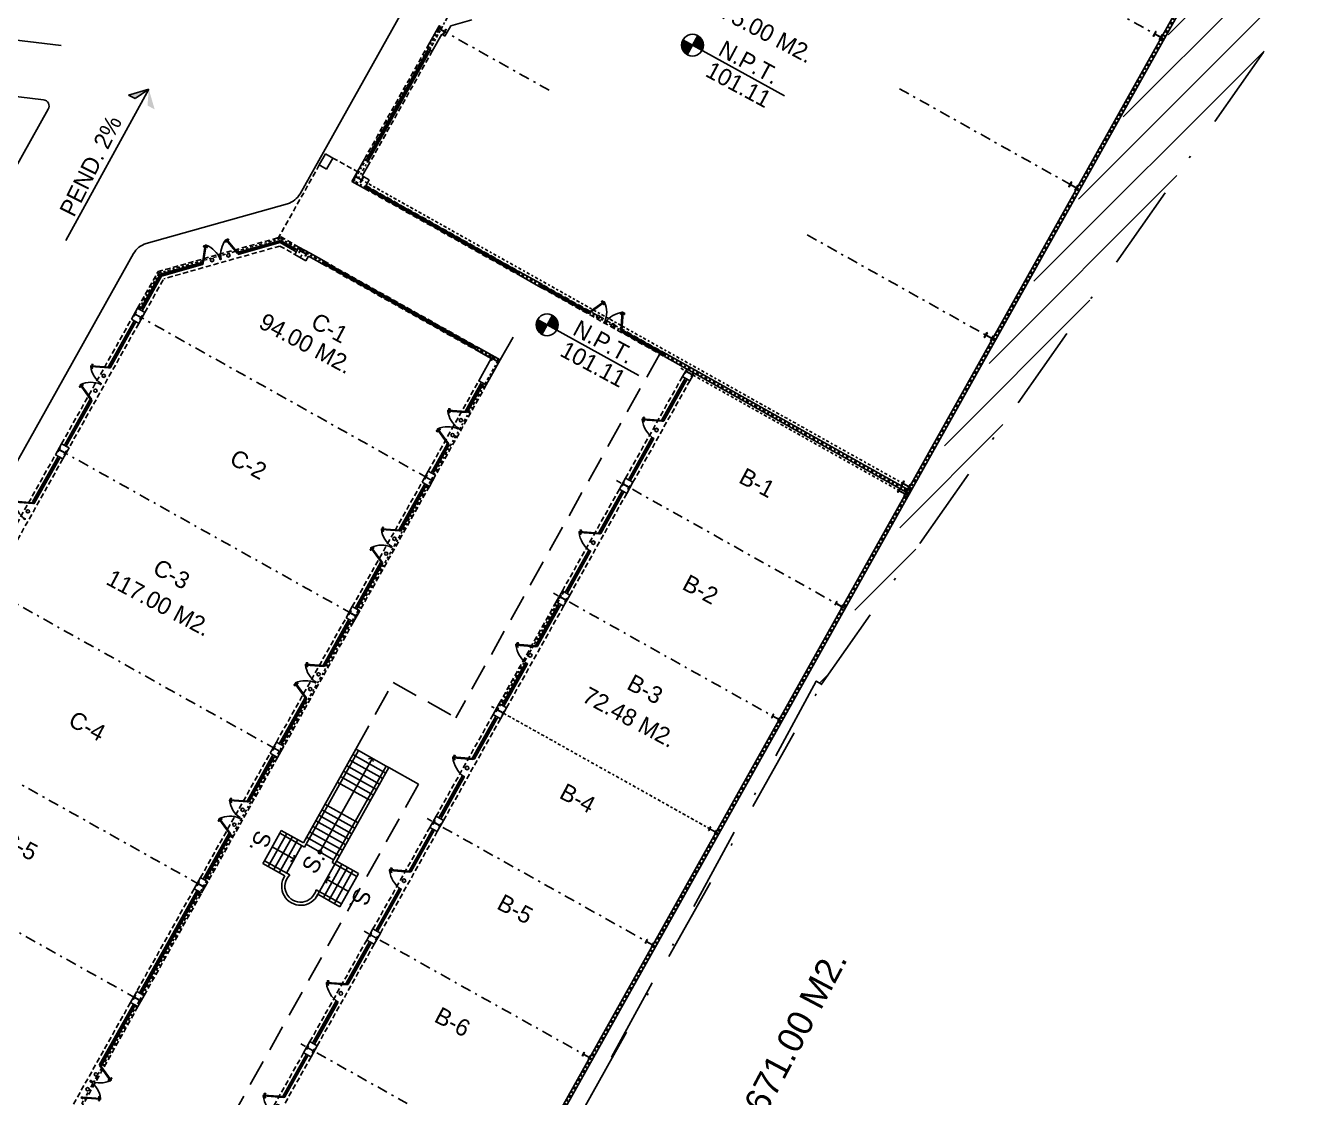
# Model space of a CAD drawing. Header units: millimetres. Extents: x 99 to 472, y 49 to 338.
# Drawn here: x 337.5 to 398.2, y 150.2 to 200.8 of the extents above; entities that cross this region are included whole.
import ezdxf
from ezdxf.enums import TextEntityAlignment as Align

# ---------------------------------------------------------------- set-up
doc = ezdxf.new("R2010")
doc.units = ezdxf.units.MM
doc.linetypes.add('DASHDOT', pattern=[1, 0.5, -0.25, 0, -0.25])
doc.linetypes.add('HIDDEN', pattern=[0.375, 0.25, -0.125])
for name, color, linetype in [('AUX2', 6, 'Continuous'), ('BANQUETA', 4, 'Continuous'), ('BANQUETA.', 2, 'Continuous'), ('BANQUETAS', 8, 'Continuous'), ('CALLES', 4, 'Continuous'), ('COLS', 1, 'Continuous'), ('CVL_PUNTO', 7, 'Continuous'), ('EJE', 8, 'DASHDOT'), ('EJES', 1, 'DASHDOT'), ('est', 2, 'Continuous'), ('LOCALES', 5, 'Continuous'), ('NIVELES', 32, 'Continuous'), ('PENDIENTES', 8, 'Continuous'), ('POLIG', 41, 'Continuous'), ('PUERTA', 4, 'Continuous'), ('PUERTAS', 2, 'Continuous'), ('PUNTOSNVOS', 5, 'Continuous'), ('TEXTOS_Y_COTAS', 7, 'Continuous'), ('TRAZO', 8, 'Continuous')]:
    doc.layers.add(name, color=color, linetype=linetype)
doc.styles.add('GRUESA', font='swissk.ttf')
doc.styles.add('H1', font='hand.shx', dxfattribs={"height": 0.15})

# ---------------------------------------------------------------- blocks, each defined once
blk = doc.blocks.new('PUERTA90')
for p, q in [((0.087, 0.583), (0.051, 0.566)), ((0.182, 0.522), (0.156, 0.577)), ((0.037, 0.455), (0.011, 0.509)), ((0.049, 0.499), (0.067, 0.507)), ((0.053, 0.49), (0.071, 0.498)), ((0.14, 0.541), (0.121, 0.533)), ((0.144, 0.532), (0.126, 0.524)), ((0.434, -0.16), (0.397, -0.177)), ((0.45, -0.197), (0.397, -0.177)), ((0.414, -0.213), (0.434, -0.16))]:
    blk.add_line(p, q)
blk.add_lwpolyline([(0.051, 0.566, 0.210556), (-0.41, -0.237), (-0.395, -0.237), (-0.395, -0.252), (-0.41, -0.252)], format="xyb")
for points in [[(0.051, 0.566), (0.104, 0.547), (0.068, 0.53), (0.087, 0.583)], [(0.087, 0.489), (0.073, 0.494), (0.065, 0.512), (0.07, 0.525)], [(0.123, 0.506), (0.128, 0.519), (0.119, 0.537), (0.106, 0.542)], [(0.45, -0.252), (0.435, -0.252), (0.435, -0.237), (0.45, -0.237)]]:
    blk.add_lwpolyline(points)
for points in [[(0.45, -0.197), (0.087, 0.583), (0.051, 0.566), (0.414, -0.213)], [(0.182, 0.522), (0.146, 0.528), (0.137, 0.546), (0.156, 0.577), (0.165, 0.581), (0.191, 0.526)], [(0.002, 0.505), (0.011, 0.509), (0.047, 0.503), (0.055, 0.485), (0.037, 0.455), (0.027, 0.45)]]:
    blk.add_lwpolyline(points, close=True)
at = {"linetype": 'Continuous'}
for points in [[(-0.43, -0.262), (-0.43, -0.172), (-0.41, -0.172), (-0.41, -0.262)], [(0.47, -0.262), (0.47, -0.172), (0.45, -0.172), (0.45, -0.262)]]:
    blk.add_lwpolyline(points, close=True, dxfattribs=at)
at = {"layer": 'TEXTOS_Y_COTAS'}
blk.add_circle((-0.028, -0.182), 0.0765, dxfattribs=at)
at = {"layer": 'TEXTOS_Y_COTAS', "insert": (-0.083, -0.163), "char_height": 0.03, "width": 0.1975, "attachment_point": 1}
blk.add_mtext('\\fGraphite Light ATT|b0|i0|c162|p66;0.90', dxfattribs=at)

msp = doc.modelspace()

# ---------------------------------------------------------------- hatches: boundary and pattern name
at = {"layer": 'NIVELES'}
for points in [[(368.53943, 200.11006, 0.41421356), (368.74256, 199.40918), (368.99144, 199.86119)], [(369.24032, 200.31319), (368.99144, 199.86119), (369.44344, 199.61231, 0.04797517), (369.48259, 199.70301, 0.35910233)], [(362.3764, 187.11809), (362.12753, 186.66608), (362.57953, 186.4172, 0.15795149), (362.6396, 186.72955, 0.24052554)], [(361.67552, 186.91496, 0.41421356), (361.87865, 186.21407), (362.12753, 186.66608)]]:
    msp.add_hatch(color=256, dxfattribs=at).paths.add_polyline_path(points)
at = {"layer": 'PENDIENTES'}
h = msp.add_hatch(color=256, dxfattribs=at)
h.paths.add_polyline_path([(343.32939, 197.7868), (343.27089, 197.01244), (343.60942, 196.8268)])
h.paths.add_polyline_path([(343.32939, 197.7868), (342.3694, 197.50677), (342.68073, 197.33605)])

# ---------------------------------------------------------------- linework, layer by layer
at = {"color": 2, "linetype": 'Continuous', "ltscale": 0.3}
for p, q in [((366.33157, 221.14972), (350.47221, 192.85101)), ((333.52627, 197.85743), (338.359, 197.27929)), ((349.87101, 192.37736), (343.21374, 190.50201)), ((328.95644, 165.66103), (342.61254, 190.02835))]:
    msp.add_line(p, q, dxfattribs=at)
at = {"color": 8, "linetype": 'DASHDOT', "ltscale": 0.3}
for p, q in [((352.16259, 130.56585), (395.42107, 207.75426)), ((357.41398, 201.14665), (353.23263, 193.58474)), ((352.98294, 193.39352), (357.10054, 200.74078)), ((379.35659, 178.93614), (353.05532, 193.67609)), ((353.08503, 193.42228), (355.2659, 192.20006)), ((356.20367, 191.67451), (379.25545, 178.75567)), ((349.55422, 190.72974), (343.81981, 189.11436)), ((349.55422, 190.72974), (359.88172, 184.94193)), ((350.67883, 190.18545), (350.48328, 189.83651)), ((342.86576, 187.41198), (343.81981, 189.11436)), ((358.81045, 185.48498), (359.85727, 184.89831)), ((359.81629, 184.9786), (338.13168, 146.28558)), ((379.16766, 178.59903), (368.38873, 184.63984)), ((362.91692, 174.0742), (359.78999, 168.49467)), ((370.22689, 162.64555), (359.44796, 168.68635))]:
    msp.add_line(p, q, dxfattribs=at)
at = {"color": 5, "linetype": 'Continuous', "ltscale": 0.3}
for p, q in [((352.26944, 130.6031), (395.52316, 207.78302)), ((352.05573, 130.52859), (394.19653, 205.72267)), ((357.57799, 200.77454), (358.57177, 201.05449)), ((356.44845, 199.73063), (357.03512, 200.77745)), ((356.71016, 199.58397), (357.15304, 200.37423)), ((357.15304, 200.37423), (357.3057, 200.28867)), ((357.57799, 200.77454), (357.3057, 200.28867)), ((356.71016, 199.58397), (356.44845, 199.73063)), ((351.66938, 194.7315), (351.37605, 194.20809)), ((352.01832, 194.53595), (351.66938, 194.7315)), ((352.01832, 194.53595), (351.72499, 194.01254)), ((353.50418, 194.47701), (352.91751, 193.43019)), ((353.76588, 194.33034), (353.40574, 193.68773)), ((353.76588, 194.33034), (353.50418, 194.47701)), ((351.72499, 194.01254), (351.37605, 194.20809)), ((353.50635, 193.10019), (352.91751, 193.43019)), ((353.40574, 193.68773), (353.73287, 193.50439)), ((353.73287, 193.50439), (353.50635, 193.10019)), ((350.41713, 190.33212), (350.22157, 189.98318)), ((350.94053, 190.03879), (350.41713, 190.33212)), ((350.22157, 189.98318), (350.74498, 189.68985)), ((350.8672, 189.90793), (350.74498, 189.68985)), ((350.8672, 189.90793), (351.51413, 189.54538)), ((350.94053, 190.03879), (351.58747, 189.67623)), ((351.58747, 189.67623), (351.51413, 189.54538)), ((360.79045, 189.01798), (360.86378, 189.14884)), ((360.79045, 189.01798), (361.83726, 188.43132)), ((360.86378, 189.14884), (361.9106, 188.56217)), ((361.83726, 188.43132), (361.9106, 188.56217)), ((342.80033, 187.44865), (342.507, 186.92524)), ((342.80033, 187.44865), (343.14927, 187.25309)), ((342.85594, 186.72969), (343.14927, 187.25309)), ((342.85594, 186.72969), (343.14927, 187.25309)), ((342.507, 186.92524), (342.85594, 186.72969)), ((358.87157, 185.59402), (358.79823, 185.46317)), ((358.79823, 185.46317), (359.49611, 185.07206)), ((358.87157, 185.59402), (359.91838, 185.00736)), ((367.66964, 185.1627), (367.74297, 185.29355)), ((367.74297, 185.29355), (379.29211, 178.8211)), ((358.90945, 184.02524), (359.49611, 185.07206)), ((359.91838, 185.00736), (359.25838, 183.82969)), ((367.66964, 185.1627), (379.21878, 178.69025)), ((358.90945, 184.02524), (359.25838, 183.82969)), ((368.51867, 184.22311), (368.71645, 184.57603)), ((368.51867, 184.22311), (368.86761, 184.02756)), ((368.86761, 184.02756), (369.06539, 184.38048)), ((339.21679, 181.05435), (338.92346, 180.53094)), ((339.21679, 181.05435), (339.56573, 180.85879)), ((338.92346, 180.53094), (339.2724, 180.33538)), ((339.56573, 180.85879), (339.2724, 180.33538)), ((356.22588, 179.23681), (356.51921, 179.76022)), ((356.51921, 179.76022), (356.86815, 179.56466)), ((356.22588, 179.23681), (356.57482, 179.04126)), ((356.57482, 179.04126), (356.86815, 179.56466)), ((365.83174, 179.42869), (365.53841, 178.90529)), ((366.18068, 179.23314), (365.83174, 179.42869)), ((366.18068, 179.23314), (365.88735, 178.70973)), ((365.88735, 178.70973), (365.53841, 178.90529)), ((362.85149, 174.11087), (362.55816, 173.58746)), ((363.20043, 173.91531), (362.85149, 174.11087)), ((363.20043, 173.91531), (362.9071, 173.3919)), ((352.93567, 173.36591), (352.64234, 172.84251)), ((352.93567, 173.36591), (353.28461, 173.17036)), ((353.28461, 173.17036), (352.99128, 172.64695)), ((362.9071, 173.3919), (362.55816, 173.58746)), ((352.64234, 172.84251), (352.99128, 172.64695)), ((359.87123, 168.79304), (359.5779, 168.26963)), ((359.92684, 168.07408), (359.5779, 168.26963)), ((360.22017, 168.59748), (359.87123, 168.79304)), ((360.22017, 168.59748), (359.92684, 168.07408)), ((349.35213, 166.97161), (349.05879, 166.4482)), ((349.05879, 166.4482), (349.40773, 166.25265)), ((349.35213, 166.97161), (349.70107, 166.77605)), ((349.70107, 166.77605), (349.40773, 166.25265)), ((356.89098, 163.47521), (356.59765, 162.9518)), ((357.23992, 163.27966), (356.89098, 163.47521)), ((356.94659, 162.75625), (356.59765, 162.9518)), ((357.23992, 163.27966), (356.94659, 162.75625)), ((345.76859, 160.57731), (345.47525, 160.0539)), ((345.76859, 160.57731), (346.11752, 160.38175)), ((346.11752, 160.38175), (345.82419, 159.85834)), ((345.47525, 160.0539), (345.82419, 159.85834)), ((353.91072, 158.15738), (353.61739, 157.63397)), ((354.25966, 157.96183), (353.91072, 158.15738)), ((354.25966, 157.96183), (353.96633, 157.43842)), ((353.96633, 157.43842), (353.61739, 157.63397)), ((342.76198, 155.21246), (342.46865, 154.68905)), ((342.76198, 155.21246), (343.11092, 155.0169)), ((343.11092, 155.0169), (342.81759, 154.49349)), ((342.46865, 154.68905), (342.81759, 154.49349)), ((350.93047, 152.83955), (350.63714, 152.31615)), ((351.27941, 152.644), (350.93047, 152.83955)), ((351.27941, 152.644), (350.98608, 152.12059)), ((350.98608, 152.12059), (350.63714, 152.31615))]:
    msp.add_line(p, q, dxfattribs=at)
at = {"color": 32}
for p, q in [((368.53943, 200.11006), (373.32556, 197.47479)), ((369.24032, 200.31319), (368.74256, 199.40918)), ((362.3764, 187.11809), (361.87865, 186.21407)), ((361.67552, 186.91496), (366.46165, 184.27969))]:
    msp.add_line(p, q, dxfattribs=at)
at = {"color": 9, "linetype": 'HIDDEN'}
for p, q in [((353.50418, 194.47701), (356.44845, 199.73063)), ((356.71016, 199.58397), (353.76588, 194.33034)), ((353.50635, 193.10019), (360.79045, 189.01798)), ((353.57968, 193.23104), (360.86378, 189.14884)), ((349.40431, 190.76543), (343.76958, 189.17812)), ((350.41713, 190.33212), (349.56379, 190.81035)), ((349.51277, 190.38041), (344.03751, 188.83803)), ((349.51277, 190.38041), (350.22157, 189.98318)), ((351.51413, 189.54538), (358.79823, 185.46317)), ((351.58747, 189.67623), (358.87157, 185.59402)), ((342.80033, 187.44865), (343.76958, 189.17812)), ((343.14927, 187.25309), (344.03751, 188.83803)), ((361.83726, 188.43132), (367.66964, 185.1627)), ((367.74297, 185.29355), (361.9106, 188.56217)), ((339.21679, 181.05435), (342.507, 186.92524)), ((342.85594, 186.72969), (339.56573, 180.85879)), ((356.51921, 179.76022), (358.90945, 184.02524)), ((368.51867, 184.22311), (365.83174, 179.42869)), ((368.86761, 184.02756), (366.18068, 179.23314)), ((359.25838, 183.82969), (356.86815, 179.56466)), ((335.63325, 174.66004), (338.92346, 180.53094)), ((339.2724, 180.33538), (335.98219, 174.46449)), ((352.93567, 173.36591), (356.22588, 179.23681)), ((356.57482, 179.04126), (353.28461, 173.17036)), ((365.53841, 178.90529), (362.85149, 174.11087)), ((365.88735, 178.70973), (363.20043, 173.91531)), ((362.55816, 173.58746), (359.87123, 168.79304)), ((362.9071, 173.3919), (360.22017, 168.59748)), ((349.35213, 166.97161), (352.64234, 172.84251)), ((352.99128, 172.64695), (349.70107, 166.77605)), ((359.5779, 168.26963), (356.89098, 163.47521)), ((359.92684, 168.07408), (357.23992, 163.27966)), ((345.76859, 160.57731), (349.05879, 166.4482)), ((349.40773, 166.25265), (346.11752, 160.38175)), ((356.59765, 162.9518), (353.91072, 158.15738)), ((356.94659, 162.75625), (354.25966, 157.96183)), ((345.47525, 160.0539), (342.76198, 155.21246)), ((343.11092, 155.0169), (345.82419, 159.85834)), ((353.61739, 157.63397), (350.93047, 152.83955)), ((353.96633, 157.43842), (351.27941, 152.644)), ((342.46865, 154.68905), (338.39816, 147.42586)), ((342.81759, 154.49349), (338.7471, 147.23031)), ((342.64312, 154.59127), (342.20371, 153.80721)), ((350.63714, 152.31615), (347.95021, 147.52173)), ((350.98608, 152.12059), (348.29915, 147.32617))]:
    msp.add_line(p, q, dxfattribs=at)
at = {"color": 1, "linetype": 'Continuous', "ltscale": 0.3}
for p, q in [((368.73167, 184.56228), (368.63389, 184.38781)), ((368.64785, 184.37998), (368.63389, 184.38781)), ((368.74563, 184.55445), (368.64785, 184.37998)), ((368.9717, 184.30739), (368.69429, 184.46286)), ((368.97659, 184.31611), (368.69918, 184.47158)), ((368.74563, 184.55445), (368.73167, 184.56228)), ((369.02303, 184.39899), (368.92526, 184.22452)), ((368.93921, 184.2167), (368.92526, 184.22452)), ((369.03699, 184.39116), (368.93921, 184.2167)), ((369.03699, 184.39116), (369.02303, 184.39899)), ((365.75141, 179.24445), (365.65364, 179.06998)), ((365.76537, 179.23663), (365.66759, 179.06216)), ((365.99145, 178.98956), (365.71404, 179.14503)), ((365.99633, 178.99829), (365.71893, 179.15375)), ((365.76537, 179.23663), (365.75141, 179.24445)), ((365.66759, 179.06216), (365.65364, 179.06998)), ((366.04278, 179.08116), (365.945, 178.90669)), ((365.95896, 178.89887), (365.945, 178.90669)), ((366.05674, 179.07334), (365.95896, 178.89887)), ((366.05674, 179.07334), (366.04278, 179.08116)), ((378.77064, 178.93616), (378.67287, 178.76169)), ((378.68682, 178.75387), (378.67287, 178.76169)), ((378.7846, 178.92834), (378.68682, 178.75387)), ((379.01067, 178.68128), (378.73327, 178.83674)), ((379.01556, 178.69), (378.73816, 178.84547)), ((378.7846, 178.92834), (378.77064, 178.93616)), ((379.06201, 178.77287), (378.96423, 178.5984)), ((378.97819, 178.59058), (378.96423, 178.5984)), ((379.07596, 178.76505), (378.97819, 178.59058)), ((379.07596, 178.76505), (379.06201, 178.77287)), ((362.77116, 173.92662), (362.67338, 173.75215)), ((362.68734, 173.74433), (362.67338, 173.75215)), ((362.78512, 173.9188), (362.68734, 173.74433)), ((363.01119, 173.67173), (362.73378, 173.8272)), ((363.01608, 173.68046), (362.73867, 173.83592)), ((362.78512, 173.9188), (362.77116, 173.92662)), ((363.06252, 173.76333), (362.96475, 173.58886)), ((363.07648, 173.75551), (362.9787, 173.58104)), ((363.07648, 173.75551), (363.06252, 173.76333)), ((362.9787, 173.58104), (362.96475, 173.58886)), ((375.79931, 173.61373), (375.70153, 173.43926)), ((375.71549, 173.43144), (375.70153, 173.43926)), ((375.81327, 173.60591), (375.71549, 173.43144)), ((376.03934, 173.35884), (375.76193, 173.51431)), ((376.04423, 173.36757), (375.76682, 173.52303)), ((375.81327, 173.60591), (375.79931, 173.61373)), ((376.09067, 173.45044), (375.9929, 173.27597)), ((376.00685, 173.26815), (375.9929, 173.27597)), ((376.10463, 173.44262), (376.00685, 173.26815)), ((376.10463, 173.44262), (376.09067, 173.45044)), ((359.80835, 168.59901), (359.71057, 168.42454)), ((359.72453, 168.41672), (359.71057, 168.42454)), ((359.82231, 168.59119), (359.72453, 168.41672)), ((360.04838, 168.34413), (359.77098, 168.49959)), ((360.05327, 168.35285), (359.77586, 168.50832)), ((359.82231, 168.59119), (359.80835, 168.59901)), ((360.09972, 168.43573), (360.00194, 168.26126)), ((360.0159, 168.25343), (360.00194, 168.26126)), ((360.11367, 168.4279), (360.0159, 168.25343)), ((360.11367, 168.4279), (360.09972, 168.43573)), ((372.8193, 168.29633), (372.72152, 168.12186)), ((372.83325, 168.28851), (372.73548, 168.11404)), ((373.05933, 168.04145), (372.78192, 168.19692)), ((373.06422, 168.05017), (372.78681, 168.20564)), ((372.83325, 168.28851), (372.8193, 168.29633)), ((372.73548, 168.11404), (372.72152, 168.12186)), ((373.11066, 168.13305), (373.01288, 167.95858)), ((373.02684, 167.95075), (373.01288, 167.95858)), ((373.12462, 168.12522), (373.02684, 167.95075)), ((373.12462, 168.12522), (373.11066, 168.13305)), ((356.8281, 163.28119), (356.73032, 163.10672)), ((356.74428, 163.09889), (356.73032, 163.10672)), ((356.84205, 163.27336), (356.74428, 163.09889)), ((357.06813, 163.0263), (356.79072, 163.18177)), ((357.07302, 163.03502), (356.79561, 163.19049)), ((356.84205, 163.27336), (356.8281, 163.28119)), ((357.11946, 163.1179), (357.02168, 162.94343)), ((357.03564, 162.93561), (357.02168, 162.94343)), ((357.13342, 163.11007), (357.03564, 162.93561)), ((357.13342, 163.11007), (357.11946, 163.1179)), ((369.83846, 162.97747), (369.74068, 162.803)), ((369.75464, 162.79518), (369.74068, 162.803)), ((369.85242, 162.96965), (369.75464, 162.79518)), ((370.07849, 162.72258), (369.80108, 162.87805)), ((370.08338, 162.73131), (369.80597, 162.88677)), ((369.85242, 162.96965), (369.83846, 162.97747)), ((370.12982, 162.81418), (370.03205, 162.63971)), ((370.14378, 162.80636), (370.046, 162.63189)), ((370.14378, 162.80636), (370.12982, 162.81418)), ((370.046, 162.63189), (370.03205, 162.63971)), ((353.83039, 157.97313), (353.73262, 157.79867)), ((353.84435, 157.96531), (353.74657, 157.79084)), ((354.07042, 157.71825), (353.79302, 157.87372)), ((354.07531, 157.72697), (353.79791, 157.88244)), ((353.84435, 157.96531), (353.83039, 157.97313)), ((353.74657, 157.79084), (353.73262, 157.79867)), ((354.12176, 157.80985), (354.02398, 157.63538)), ((354.03794, 157.62755), (354.02398, 157.63538)), ((354.13572, 157.80202), (354.03794, 157.62755)), ((354.13572, 157.80202), (354.12176, 157.80985)), ((366.85845, 157.66008), (366.76067, 157.48561)), ((366.77463, 157.47779), (366.76067, 157.48561)), ((366.87241, 157.65225), (366.77463, 157.47779)), ((367.09848, 157.40519), (366.82107, 157.56066)), ((367.10337, 157.41392), (366.82596, 157.56938)), ((366.87241, 157.65225), (366.85845, 157.66008)), ((367.14981, 157.49679), (367.05204, 157.32232)), ((367.06599, 157.3145), (367.05204, 157.32232)), ((367.16377, 157.48897), (367.06599, 157.3145)), ((367.16377, 157.48897), (367.14981, 157.49679)), ((350.85014, 152.65531), (350.75236, 152.48084)), ((350.76632, 152.47302), (350.75236, 152.48084)), ((350.8641, 152.64748), (350.76632, 152.47302)), ((351.09017, 152.40042), (350.81276, 152.55589)), ((351.09506, 152.40915), (350.81765, 152.56461)), ((350.8641, 152.64748), (350.85014, 152.65531)), ((351.1415, 152.49202), (351.04373, 152.31755)), ((351.15546, 152.4842), (351.05768, 152.30973)), ((351.15546, 152.4842), (351.1415, 152.49202)), ((351.05768, 152.30973), (351.04373, 152.31755)), ((363.87819, 152.34224), (363.78041, 152.16777)), ((363.79437, 152.15995), (363.78041, 152.16777)), ((363.89215, 152.33442), (363.79437, 152.15995)), ((364.11822, 152.08736), (363.84082, 152.24282)), ((364.12311, 152.09608), (363.84571, 152.25155)), ((363.89215, 152.33442), (363.87819, 152.34224)), ((364.16956, 152.17895), (364.07178, 152.00449)), ((364.08574, 151.99666), (364.07178, 152.00449)), ((364.18351, 152.17113), (364.08574, 151.99666)), ((364.18351, 152.17113), (364.16956, 152.17895))]:
    msp.add_line(p, q, dxfattribs=at)
at = {"color": 3}
for points in [[(350.82323, 190.0827), (350.72389, 189.90545), (350.70866, 189.91399), (350.756, 189.99846), (350.47905, 190.15367), (350.43171, 190.0692), (350.41648, 190.07773), (350.51581, 190.25498), (350.53104, 190.24644), (350.4837, 190.16197), (350.76066, 190.00676), (350.80799, 190.09123)], [(343.0282, 187.09351), (342.92886, 186.91626), (342.91363, 186.9248), (342.96097, 187.00927), (342.68402, 187.16448), (342.63668, 187.08001), (342.62145, 187.08854), (342.72078, 187.26579), (342.73601, 187.25726), (342.68867, 187.17279), (342.96562, 187.01757), (343.01296, 187.10204)], [(359.89162, 185.00052), (359.79229, 184.82327), (359.77706, 184.83181), (359.8244, 184.91628), (359.54745, 185.07149), (359.50011, 184.98702), (359.48487, 184.99556), (359.58421, 185.17281), (359.59944, 185.16427), (359.5521, 185.0798), (359.82905, 184.92459), (359.87639, 185.00906)], [(339.44465, 180.6992), (339.34532, 180.52196), (339.33009, 180.53049), (339.37743, 180.61496), (339.10048, 180.77017), (339.05314, 180.6857), (339.0379, 180.69424), (339.13724, 180.87149), (339.15247, 180.86295), (339.10513, 180.77848), (339.38208, 180.62327), (339.42942, 180.70774)], [(356.7537, 179.40136), (356.65437, 179.22411), (356.63914, 179.23265), (356.68648, 179.31712), (356.40952, 179.47233), (356.36219, 179.38786), (356.34695, 179.3964), (356.44629, 179.57365), (356.46152, 179.56511), (356.41418, 179.48064), (356.69113, 179.32543), (356.73847, 179.4099)], [(353.17016, 173.00706), (353.07083, 172.82981), (353.05559, 172.83835), (353.10293, 172.92282), (352.82598, 173.07803), (352.77864, 172.99356), (352.76341, 173.00209), (352.86275, 173.17934), (352.87798, 173.1708), (352.83064, 173.08633), (353.10759, 172.93112), (353.15493, 173.01559)], [(349.58662, 166.61275), (349.48729, 166.4355), (349.47205, 166.44404), (349.51939, 166.52851), (349.24244, 166.68372), (349.1951, 166.59925), (349.17987, 166.60779), (349.2792, 166.78504), (349.29444, 166.7765), (349.2471, 166.69203), (349.52405, 166.53682), (349.57139, 166.62129)], [(346.00308, 160.21845), (345.90374, 160.0412), (345.88851, 160.04974), (345.93585, 160.13421), (345.6589, 160.28942), (345.61156, 160.20495), (345.59633, 160.21348), (345.69566, 160.39073), (345.7109, 160.3822), (345.66356, 160.29773), (345.94051, 160.14251), (345.98785, 160.22698)], [(342.99647, 154.8536), (342.89714, 154.67635), (342.88191, 154.68489), (342.92924, 154.76936), (342.65229, 154.92457), (342.60495, 154.8401), (342.58972, 154.84864), (342.68906, 155.02588), (342.70429, 155.01735), (342.65695, 154.93288), (342.9339, 154.77767), (342.98124, 154.86214)]]:
    msp.add_lwpolyline(points, close=True, dxfattribs=at)
at = {"color": 32}
for centre in [(368.99144, 199.86119), (362.12753, 186.66608)]:
    msp.add_circle(centre, 0.51599, dxfattribs=at)
at = {"color": 2, "linetype": 'Continuous', "ltscale": 0.3}
for centre, start, end in [((349.59986, 193.3399), 285.7325472, 330.7325472), ((343.48489, 189.53947), 105.7325472, 150.7325472)]:
    msp.add_arc(centre, 1, start, end, dxfattribs=at)
at = {"layer": 'BANQUETA'}
for p, q in [((353.67865, 194.37923), (356.62292, 199.63285)), ((355.24595, 197.38039), (356.53569, 199.68174)), ((355.90826, 198.52129), (356.50425, 199.58473)), ((355.93444, 198.50662), (356.53042, 199.57006)), ((355.96061, 198.49196), (356.55659, 199.5554)), ((356.57403, 199.54562), (356.4868, 199.59451)), ((355.28784, 197.41423), (355.88382, 198.47767)), ((355.31401, 197.39957), (355.90999, 198.46301)), ((355.34018, 197.3849), (355.93616, 198.44834)), ((355.95361, 198.43856), (355.86637, 198.48745)), ((355.97805, 198.48218), (355.89082, 198.53107)), ((353.59141, 194.42812), (355.24595, 197.38039)), ((354.44835, 195.91629), (355.2634, 197.37061)), ((354.47452, 195.90162), (355.28957, 197.35595)), ((354.50069, 195.88695), (355.31574, 197.34128)), ((355.33318, 197.3315), (355.24595, 197.38039)), ((355.35763, 197.37512), (355.27039, 197.42401)), ((353.65775, 194.50557), (354.42391, 195.87267)), ((353.68392, 194.49091), (354.45008, 195.858)), ((353.71009, 194.47624), (354.47625, 195.84333)), ((354.49369, 195.83356), (354.40646, 195.88245)), ((354.51814, 195.87717), (354.4309, 195.92606)), ((353.72754, 194.46646), (353.6403, 194.51535)), ((353.51893, 193.1218), (360.80267, 189.03979)), ((353.56782, 193.20903), (360.85156, 189.12703)), ((353.60616, 193.07291), (353.65505, 193.16014)), ((353.61594, 193.09036), (357.67568, 190.81517)), ((353.64527, 193.1427), (357.70501, 190.86751)), ((357.6659, 190.79772), (357.71479, 190.88496)), ((357.70952, 190.77328), (357.75841, 190.86051)), ((357.7193, 190.79072), (358.69219, 190.24549)), ((357.74863, 190.84307), (358.72152, 190.29783)), ((349.54465, 190.64913), (347.56415, 190.09122)), ((347.59126, 189.99496), (347.56415, 190.09122)), ((349.5319, 190.54164), (347.59126, 189.99496)), ((347.63939, 190.00852), (347.61227, 190.10477)), ((349.5421, 190.62763), (347.6177, 190.08552)), ((349.53828, 190.59538), (347.62583, 190.05665)), ((349.53445, 190.56314), (347.63396, 190.02777)), ((350.20767, 190.16292), (349.5319, 190.54164)), ((350.21745, 190.18037), (349.53445, 190.56314)), ((350.23211, 190.20654), (349.53828, 190.59538)), ((350.24678, 190.23271), (349.5421, 190.62763)), ((350.25656, 190.25016), (349.54465, 190.64913)), ((350.25656, 190.25016), (350.20767, 190.16292)), ((350.20767, 190.16292), (350.2949, 190.11403)), ((350.25656, 190.25016), (350.34379, 190.20127)), ((358.68241, 190.22804), (358.7313, 190.31528)), ((358.72603, 190.2036), (358.77492, 190.29083)), ((358.73581, 190.22104), (359.7087, 189.67581)), ((358.76514, 190.27339), (359.73803, 189.72815)), ((345.83158, 189.60315), (343.87005, 189.05059)), ((345.78887, 189.57034), (343.88345, 189.03358)), ((345.79701, 189.54147), (343.90354, 189.00808)), ((345.80514, 189.51259), (343.92364, 188.98257)), ((345.85869, 189.5069), (343.93704, 188.96557)), ((345.81056, 189.49334), (345.78345, 189.58959)), ((345.85869, 189.5069), (345.83158, 189.60315)), ((351.52636, 189.56718), (358.81045, 185.48498)), ((351.57524, 189.65442), (358.85934, 185.57221)), ((351.66248, 189.60553), (351.61359, 189.5183)), ((351.62337, 189.53574), (355.31449, 187.46714)), ((351.6527, 189.58808), (355.34382, 187.51948)), ((359.69892, 189.65836), (359.74781, 189.7456)), ((359.74254, 189.63392), (359.79143, 189.72115)), ((359.75232, 189.65136), (360.72521, 189.10613)), ((359.78165, 189.7037), (360.75455, 189.15847)), ((342.93118, 187.37532), (343.87005, 189.05059)), ((342.99752, 187.45277), (343.88345, 189.03358)), ((343.01842, 187.32643), (343.93704, 188.96557)), ((343.02369, 187.43811), (343.90354, 189.00808)), ((343.04986, 187.42344), (343.92364, 188.98257)), ((360.71543, 189.08868), (360.76432, 189.17592)), ((361.84949, 188.45313), (364.06781, 187.20992)), ((361.89837, 188.54036), (364.1167, 187.29715)), ((361.93672, 188.40424), (361.98561, 188.49147)), ((361.9465, 188.42169), (362.96843, 187.84897)), ((361.97583, 188.47403), (362.99776, 187.90131)), ((363.00754, 187.91876), (362.95865, 187.83152)), ((363.05115, 187.89431), (363.00227, 187.80708)), ((363.01204, 187.82453), (364.03397, 187.25181)), ((363.04138, 187.87687), (364.06331, 187.30415)), ((342.98007, 187.46255), (343.06731, 187.41366)), ((355.30471, 187.44969), (355.3536, 187.53693)), ((355.34833, 187.42525), (355.39722, 187.51248)), ((355.3581, 187.4427), (356.45399, 186.82853)), ((355.38744, 187.49504), (356.48332, 186.88087)), ((364.0242, 187.23436), (364.07308, 187.3216)), ((364.06781, 187.20992), (364.1167, 187.29715)), ((341.43275, 184.70157), (342.63785, 186.85191)), ((341.51998, 184.65268), (342.72509, 186.80302)), ((342.06497, 185.78877), (342.60641, 186.7549)), ((342.09114, 185.7741), (342.63258, 186.74023)), ((342.11731, 185.75944), (342.65875, 186.72556)), ((342.58896, 186.76467), (342.6762, 186.71578)), ((356.44421, 186.81108), (356.4931, 186.89832)), ((356.48783, 186.78664), (356.53672, 186.87387)), ((356.49761, 186.80409), (357.59349, 186.18992)), ((356.52694, 186.85643), (357.62283, 186.24226)), ((365.63804, 186.32992), (365.68693, 186.41716)), ((365.68693, 186.41716), (367.73075, 185.27174)), ((342.13476, 185.74966), (342.04752, 185.79855)), ((342.13476, 185.74966), (342.04752, 185.79855)), ((357.58372, 186.17248), (357.6326, 186.25971)), ((357.62733, 186.14803), (357.67622, 186.23527)), ((357.62733, 186.14803), (357.67622, 186.23527)), ((357.63711, 186.16548), (358.733, 185.55131)), ((357.66644, 186.21782), (358.76233, 185.60365)), ((365.63804, 186.32992), (367.68186, 185.18451)), ((365.68165, 186.30548), (365.73054, 186.39271)), ((365.69143, 186.32292), (366.66973, 185.77466)), ((365.72077, 186.37526), (366.69906, 185.827)), ((366.70884, 185.84445), (366.65995, 185.75721)), ((366.75245, 185.82), (366.70357, 185.73277)), ((366.74268, 185.80256), (367.63374, 185.30318)), ((341.47464, 184.73541), (342.04052, 185.74515)), ((341.50081, 184.72075), (342.06669, 185.73049)), ((341.52698, 184.70608), (342.09286, 185.71582)), ((342.11031, 185.70604), (342.02308, 185.75493)), ((358.77211, 185.6211), (358.72322, 185.53387)), ((366.71334, 185.75022), (367.6044, 185.25084)), ((367.59462, 185.2334), (367.64351, 185.32063)), ((341.51998, 184.65268), (341.43275, 184.70157)), ((341.54442, 184.6963), (341.45719, 184.74519)), ((367.5505, 182.18874), (368.64952, 184.14978)), ((367.63774, 182.13986), (368.73675, 184.10089)), ((368.15585, 183.16663), (368.64425, 184.0381)), ((368.68787, 184.01366), (368.60063, 184.06255)), ((358.28518, 182.60451), (359.0403, 183.95191)), ((358.32707, 182.63835), (359.00886, 183.8549)), ((358.35324, 182.62368), (359.03503, 183.84023)), ((358.37241, 182.55562), (359.12753, 183.90302)), ((358.37941, 182.60902), (359.0612, 183.82556)), ((358.99141, 183.86468), (359.07864, 183.81579)), ((339.34764, 180.98101), (340.55275, 183.13135)), ((339.43488, 180.93212), (340.63998, 183.08246)), ((339.97986, 182.06821), (340.54575, 183.07795)), ((340.00604, 182.05354), (340.57192, 183.06329)), ((340.03221, 182.03888), (340.59809, 183.04862)), ((340.61554, 183.03884), (340.5283, 183.08773)), ((340.63998, 183.08246), (340.55275, 183.13135)), ((367.61856, 182.20792), (368.13141, 183.12301)), ((368.17502, 183.09857), (368.08779, 183.14745)), ((368.19947, 183.14218), (368.11223, 183.19107)), ((358.37241, 182.55562), (358.28518, 182.60451)), ((358.39686, 182.59924), (358.30962, 182.64813)), ((367.66218, 182.18347), (367.57495, 182.23236)), ((339.41398, 181.05847), (339.95542, 182.02459)), ((339.44015, 181.0438), (339.98159, 182.00993)), ((339.46632, 181.02914), (340.00776, 181.99526)), ((340.02521, 181.98548), (339.93797, 182.03437)), ((340.04965, 182.0291), (339.96242, 182.07799)), ((339.48377, 181.01936), (339.39653, 181.06825)), ((356.65006, 179.68689), (357.40518, 181.03429)), ((356.7164, 179.76434), (357.39818, 180.98089)), ((356.7373, 179.638), (357.49242, 180.9854)), ((356.74257, 179.74968), (357.42435, 180.96622)), ((356.76874, 179.73501), (357.45052, 180.95156)), ((357.46797, 180.94178), (357.38074, 180.99067)), ((357.49242, 180.9854), (357.40518, 181.03429)), ((365.9626, 179.35536), (367.06161, 181.3164)), ((366.04983, 179.30647), (367.14885, 181.26751)), ((366.56795, 180.33324), (367.08079, 181.24834)), ((367.08079, 181.24834), (366.56795, 180.33324)), ((367.12441, 181.22389), (367.03717, 181.27278)), ((337.8492, 178.30727), (339.05431, 180.4576)), ((337.93644, 178.25838), (339.14155, 180.40872)), ((338.48143, 179.39447), (339.02287, 180.36059)), ((338.5076, 179.3798), (339.04904, 180.34592)), ((339.00542, 180.37037), (339.09266, 180.32148)), ((366.61156, 180.3088), (366.52433, 180.35769)), ((338.53377, 179.36513), (339.07521, 180.33126)), ((356.69895, 179.77412), (356.78619, 179.72523)), ((366.5435, 180.28963), (366.0551, 179.41815)), ((366.58712, 180.26518), (366.49988, 180.31407)), ((337.8911, 178.34111), (338.45698, 179.35085)), ((337.91727, 178.32644), (338.48315, 179.33618)), ((337.94344, 178.31177), (338.50932, 179.32152)), ((338.52677, 179.31174), (338.43954, 179.36063)), ((338.55121, 179.35536), (338.46398, 179.40424)), ((338.55121, 179.35536), (338.46398, 179.40424)), ((355.15162, 177.01314), (356.35673, 179.16348)), ((366.09872, 179.39371), (366.01149, 179.4426)), ((355.23886, 176.96425), (356.44396, 179.11459)), ((355.78385, 178.10034), (356.32529, 179.06646)), ((355.81002, 178.08567), (356.35146, 179.0518)), ((355.83619, 178.07101), (356.37763, 179.03713)), ((356.30784, 179.07624), (356.39508, 179.02735)), ((364.57025, 176.87092), (365.66926, 178.83195)), ((364.65748, 176.82203), (365.7565, 178.78306)), ((365.1756, 177.8488), (365.66399, 178.72027)), ((365.70761, 178.69583), (365.62038, 178.74472)), ((337.93644, 178.25838), (337.8492, 178.30727)), ((337.96088, 178.302), (337.87365, 178.35089)), ((355.19351, 177.04698), (355.7594, 178.05672)), ((355.21969, 177.03231), (355.78557, 178.04206)), ((355.24586, 177.01765), (355.81174, 178.02739)), ((355.82919, 178.01761), (355.74195, 178.0665)), ((355.85363, 178.06123), (355.7664, 178.11012)), ((355.85363, 178.06123), (355.7664, 178.11012)), ((364.63831, 176.89009), (365.15115, 177.80518)), ((365.19477, 177.78074), (365.10753, 177.82963)), ((365.21921, 177.82435), (365.13198, 177.87324)), ((355.23886, 176.96425), (355.15162, 177.01314)), ((355.2633, 177.00787), (355.17607, 177.05676)), ((364.68193, 176.86565), (364.59469, 176.91453)), ((362.98234, 174.03753), (364.08136, 175.99857)), ((363.06958, 173.98864), (364.16859, 175.94968)), ((363.58769, 175.01542), (364.10053, 175.93051)), ((364.10053, 175.93051), (363.58769, 175.01542)), ((364.14415, 175.90606), (364.05692, 175.95495)), ((353.06652, 173.29258), (354.27163, 175.44292)), ((353.15376, 173.24369), (354.35886, 175.39403)), ((353.69874, 174.37978), (354.26463, 175.38952)), ((353.72491, 174.36511), (354.2908, 175.37485)), ((353.75108, 174.35045), (354.31697, 175.36019)), ((354.33442, 175.35041), (354.24718, 175.3993)), ((354.35886, 175.39403), (354.27163, 175.44292)), ((363.56325, 174.9718), (363.07485, 174.10032)), ((363.60686, 174.94735), (363.51963, 174.99624)), ((363.63131, 174.99097), (363.54407, 175.03986)), ((353.13286, 173.37004), (353.6743, 174.33616)), ((353.15903, 173.35537), (353.70047, 174.3215)), ((353.1852, 173.3407), (353.72664, 174.30683)), ((353.74409, 174.29705), (353.65685, 174.34594)), ((353.76853, 174.34067), (353.6813, 174.38956)), ((363.11847, 174.07588), (363.03123, 174.12477)), ((353.20264, 173.33093), (353.11541, 173.37982)), ((361.58999, 171.55309), (362.68901, 173.51412)), ((361.67723, 171.5042), (362.77624, 173.46524)), ((362.19534, 172.53097), (362.68374, 173.40245)), ((362.72736, 173.378), (362.64012, 173.42689)), ((351.56808, 170.61884), (352.77319, 172.76917)), ((351.65532, 170.56995), (352.86042, 172.72028)), ((352.2003, 171.70604), (352.74175, 172.67216)), ((352.22647, 171.69137), (352.76792, 172.65749)), ((352.25264, 171.6767), (352.79409, 172.64283)), ((352.7243, 172.68194), (352.81153, 172.63305)), ((361.65805, 171.57226), (362.1709, 172.48735)), ((362.21451, 172.46291), (362.12728, 172.5118)), ((362.23896, 172.50653), (362.15172, 172.55542)), ((351.60997, 170.65268), (352.17586, 171.66242)), ((351.63614, 170.63801), (352.20203, 171.64775)), ((351.66231, 170.62334), (352.2282, 171.63309)), ((352.24565, 171.62331), (352.15841, 171.6722)), ((352.27009, 171.66692), (352.18286, 171.71581)), ((352.27009, 171.66692), (352.18286, 171.71581)), ((361.70167, 171.54782), (361.61444, 171.59671)), ((351.65532, 170.56995), (351.56808, 170.61884)), ((360.00209, 168.71971), (361.1011, 170.68074)), ((360.08932, 168.67082), (361.18834, 170.63185)), ((361.16389, 170.58824), (361.07666, 170.63712)), ((360.60744, 169.69759), (361.12028, 170.61268)), ((361.12028, 170.61268), (360.60744, 169.69759)), ((360.58299, 169.65397), (360.09459, 168.7825)), ((360.62661, 169.62953), (360.53937, 169.67841)), ((360.65105, 169.67314), (360.56382, 169.72203)), ((349.48298, 166.89828), (350.68809, 169.04861)), ((349.57021, 166.84939), (350.77532, 168.99972)), ((350.1152, 167.98548), (350.68109, 168.99522)), ((350.14137, 167.97081), (350.70726, 168.98055)), ((350.16754, 167.95614), (350.73343, 168.96588)), ((350.75088, 168.95611), (350.66364, 169.00499)), ((350.77532, 168.99972), (350.68809, 169.04861)), ((360.13821, 168.75805), (360.05098, 168.80694)), ((358.60974, 166.23526), (359.70875, 168.1963)), ((349.54931, 166.97573), (350.09076, 167.94186)), ((349.57548, 166.96107), (350.11693, 167.92719)), ((349.60166, 166.9464), (350.1431, 167.91252)), ((350.16054, 167.90275), (350.07331, 167.95164)), ((350.18499, 167.94636), (350.09775, 167.99525)), ((358.69697, 166.18637), (359.79599, 168.14741)), ((359.21509, 167.21314), (359.70348, 168.08462)), ((359.7471, 168.06017), (359.65987, 168.10906)), ((349.6191, 166.93662), (349.53187, 166.98551)), ((358.6778, 166.25443), (359.19064, 167.16953)), ((359.23426, 167.14508), (359.14702, 167.19397)), ((359.2587, 167.1887), (359.17147, 167.23759)), ((347.98454, 164.22453), (349.18965, 166.37487)), ((348.07177, 164.17564), (349.27688, 166.32598)), ((348.61676, 165.31173), (349.1582, 166.27786)), ((348.64293, 165.29706), (349.18438, 166.26319)), ((348.6691, 165.2824), (349.21055, 166.24852)), ((349.14076, 166.28763), (349.22799, 166.23874)), ((358.72142, 166.22999), (358.63418, 166.27888)), ((348.02643, 164.25837), (348.59232, 165.26811)), ((348.0526, 164.24371), (348.61849, 165.25345)), ((348.07877, 164.22904), (348.64466, 165.23878)), ((348.66211, 165.229), (348.57487, 165.27789)), ((348.68655, 165.27262), (348.59932, 165.32151)), ((348.68655, 165.27262), (348.59932, 165.32151)), ((357.02183, 163.40188), (358.12085, 165.36291)), ((357.10907, 163.35299), (358.20808, 165.31402)), ((357.62718, 164.37976), (358.14002, 165.29485)), ((358.14002, 165.29485), (357.62718, 164.37976)), ((358.18364, 165.27041), (358.09641, 165.3193)), ((348.07177, 164.17564), (347.98454, 164.22453)), ((348.09622, 164.21926), (348.00898, 164.26815)), ((357.60274, 164.33614), (357.11434, 163.46467)), ((357.64635, 164.3117), (357.55912, 164.36059)), ((357.6708, 164.35532), (357.58356, 164.4042)), ((357.15796, 163.44022), (357.07072, 163.48911)), ((355.62948, 160.91743), (356.7285, 162.87847)), ((355.71672, 160.86854), (356.81573, 162.82958)), ((356.23483, 161.89531), (356.72323, 162.76679)), ((356.76685, 162.74235), (356.67961, 162.79123)), ((345.89944, 160.50397), (347.10454, 162.65431)), ((345.98667, 160.45508), (347.19178, 162.60542)), ((346.53166, 161.59117), (347.09755, 162.60091)), ((346.55783, 161.5765), (347.12372, 162.58625)), ((346.584, 161.56184), (347.14989, 162.57158)), ((347.16733, 162.5618), (347.0801, 162.61069)), ((347.19178, 162.60542), (347.10454, 162.65431)), ((345.96577, 160.58143), (346.50722, 161.54755)), ((345.99194, 160.56676), (346.53339, 161.53289)), ((346.01811, 160.5521), (346.55956, 161.51822)), ((346.577, 161.50844), (346.48977, 161.55733)), ((346.60145, 161.55206), (346.51421, 161.60095)), ((355.69754, 160.93661), (356.21039, 161.8517)), ((356.254, 161.82725), (356.16677, 161.87614)), ((356.27845, 161.87087), (356.19121, 161.91976)), ((355.74116, 160.91216), (355.65393, 160.96105)), ((346.03556, 160.54232), (345.94833, 160.59121)), ((345.6061, 159.98056), (342.89283, 155.13912)), ((345.62355, 159.97079), (342.91028, 155.12935)), ((345.64972, 159.95612), (342.93645, 155.11468)), ((345.67589, 159.94145), (342.96262, 155.10001)), ((345.69334, 159.93168), (342.98007, 155.09024)), ((354.04158, 158.08405), (355.14059, 160.04509)), ((354.12881, 158.03516), (355.22783, 159.9962)), ((354.64693, 159.06193), (355.15977, 159.97702)), ((355.15977, 159.97702), (354.64693, 159.06193)), ((355.20338, 159.95258), (355.11615, 160.00147)), ((354.69054, 159.03749), (354.60331, 159.08638)), ((354.62248, 159.01831), (354.13408, 158.14684)), ((354.6661, 158.99387), (354.57886, 159.04276)), ((354.1777, 158.12239), (354.09047, 158.17128)), ((352.64923, 155.5996), (353.74824, 157.56064)), ((352.73646, 155.55072), (353.83548, 157.51175)), ((353.25457, 156.57749), (353.74297, 157.44896)), ((353.78659, 157.42452), (353.69936, 157.47341)), ((352.71729, 155.61878), (353.23013, 156.53387)), ((353.27375, 156.50943), (353.18651, 156.55831)), ((353.29819, 156.55304), (353.21096, 156.60193)), ((352.76091, 155.59433), (352.67367, 155.64322)), ((342.60281, 154.61386), (341.00757, 151.76738)), ((342.69005, 154.56497), (341.0948, 151.71849)), ((342.57137, 154.51685), (342.2053, 153.86364)), ((342.62371, 154.48751), (342.25764, 153.83431)), ((342.55393, 154.52662), (342.64116, 154.47773)), ((351.06132, 152.76622), (352.16034, 154.72726)), ((351.14856, 152.71733), (352.24757, 154.67837)), ((352.17951, 154.6592), (351.66667, 153.7441)), ((351.66667, 153.7441), (352.17951, 154.6592)), ((352.22313, 154.63475), (352.1359, 154.68364)), ((342.18085, 153.82002), (341.81478, 153.16682)), ((342.20702, 153.80536), (341.84095, 153.15215)), ((342.23319, 153.79069), (341.86712, 153.13748)), ((342.25064, 153.78091), (342.16341, 153.8298)), ((342.27509, 153.82453), (342.18785, 153.87342)), ((351.64223, 153.70049), (351.15383, 152.82901)), ((351.68584, 153.67604), (351.59861, 153.72493)), ((351.71029, 153.71966), (351.62305, 153.76855)), ((341.84268, 153.09387), (341.1018, 151.77188)), ((341.79033, 153.1232), (341.43212, 152.48402)), ((341.8165, 153.10853), (341.45829, 152.46935)), ((341.86012, 153.08409), (341.77289, 153.13298)), ((341.88457, 153.1277), (341.79733, 153.17659)), ((341.40768, 152.4404), (341.04946, 151.80122)), ((341.43385, 152.42573), (341.07563, 151.78655)), ((341.46002, 152.41107), (341.39023, 152.45018)), ((341.48446, 152.45468), (341.41467, 152.49379)), ((351.19744, 152.80457), (351.11021, 152.85346)), ((341.11925, 151.76211), (341.03201, 151.811)), ((349.66897, 150.28178), (350.76799, 152.24281)), ((349.75621, 150.23289), (350.85522, 152.19392)), ((350.27432, 151.25966), (350.76272, 152.13113)), ((350.80634, 152.10669), (350.7191, 152.15558)), ((341.00757, 151.76738), (341.0948, 151.71849)), ((349.73703, 150.30095), (350.24988, 151.21604)), ((350.29349, 151.1916), (350.20626, 151.24049)), ((350.31794, 151.23521), (350.2307, 151.2841)), ((349.78065, 150.2765), (349.69342, 150.32539))]:
    msp.add_line(p, q, dxfattribs=at)
at = {"layer": 'BANQUETA.', "color": 2}
msp.add_line((338.58507, 196.83475), (329.09662, 179.90399), dxfattribs=at)
at = {"layer": 'BANQUETAS'}
for p, q in [((349.56379, 190.81035), (349.40431, 190.76543)), ((359.91838, 185.00736), (360.52235, 186.08504))]:
    msp.add_line(p, q, dxfattribs=at)
at = {"layer": 'CALLES', "linetype": 'Continuous'}
msp.add_line((332.64954, 200.6312), (339.20281, 199.84724), dxfattribs=at)
at = {"layer": 'CALLES', "color": 6}
for p, q in [((350.62524, 162.22562), (353.10237, 166.6457)), ((350.68276, 162.02144), (353.23322, 166.57237)), ((353.23322, 166.57237), (353.10237, 166.6457)), ((351.98108, 161.29382), (354.53154, 165.84475)), ((352.18526, 161.35134), (354.66239, 165.77142)), ((354.53154, 165.84475), (354.66239, 165.77142)), ((349.51188, 162.67762), (349.58522, 162.80848)), ((350.62524, 162.22562), (349.58522, 162.80848)), ((350.68276, 162.02144), (349.51188, 162.67762)), ((348.78427, 161.3793), (348.71094, 161.24845)), ((349.75095, 160.66559), (348.71094, 161.24845)), ((349.9811, 160.70857), (348.78427, 161.3793)), ((353.15195, 160.63763), (351.98108, 161.29382)), ((353.22528, 160.76849), (352.18526, 161.35134)), ((353.15195, 160.63763), (353.22528, 160.76849)), ((351.2275, 160.01005), (352.42433, 159.33931)), ((351.31098, 159.79131), (352.351, 159.20846)), ((352.42433, 159.33931), (352.351, 159.20846))]:
    msp.add_line(p, q, dxfattribs=at)
at = {"layer": 'CALLES'}
for p, q in [((352.95665, 166.38569), (354.51668, 165.51141)), ((353.23322, 166.57237), (354.53154, 165.84475)), ((352.66523, 165.86569), (354.22525, 164.9914)), ((352.81094, 166.12569), (354.37097, 165.25141)), ((352.3738, 165.34568), (353.93383, 164.47139)), ((352.51951, 165.60568), (354.07954, 164.7314)), ((352.22809, 165.08567), (353.78811, 164.21139)), ((351.64523, 164.04565), (353.20526, 163.17137)), ((351.3538, 163.52564), (352.91383, 162.65136)), ((351.49952, 163.78565), (353.05955, 162.91137)), ((350.91666, 162.74563), (352.47669, 161.87135)), ((351.06238, 163.00564), (352.6224, 162.13135)), ((351.20809, 163.26564), (352.76812, 162.39136)), ((348.78427, 161.3793), (349.51188, 162.67762)), ((348.97094, 161.10274), (349.84522, 162.66276)), ((349.23095, 160.95702), (350.10523, 162.51705)), ((349.49095, 160.81131), (350.36523, 162.37134)), ((350.75609, 162.15229), (352.05441, 161.42467)), ((350.77095, 162.48563), (352.33098, 161.61134)), ((349.82429, 160.79645), (350.5519, 162.09477)), ((351.24531, 159.67414), (352.18526, 161.35134)), ((351.57099, 159.6456), (352.44527, 161.20563)), ((351.83099, 159.49989), (352.70527, 161.05991)), ((352.091, 159.35417), (352.96528, 160.9142)), ((353.22528, 160.76849), (352.18526, 161.35134)), ((352.42433, 159.33931), (353.15195, 160.63763))]:
    msp.add_line(p, q, dxfattribs=at)
at = {"layer": 'CALLES', "color": 6}
for radius, start, end in [(0.89667, 146.4370337, 335.0280607), (0.74667, 133.82439, 347.6407044)]:
    msp.add_arc((350.49813, 160.16987), radius, start, end, dxfattribs=at)
at = {"layer": 'COLS'}
for points in [[(357.07472, 200.76711), (357.05664, 200.77706), (356.93272, 200.55171), (356.9508, 200.54176), (357.01008, 200.64957), (357.2883, 200.49658), (357.22901, 200.38878), (357.2471, 200.37883), (357.37102, 200.60418), (357.35293, 200.61413), (357.29365, 200.50632), (357.01544, 200.65931)], [(390.86989, 200.50096), (390.85181, 200.51091), (390.72789, 200.28555), (390.74597, 200.27561), (390.80525, 200.38342), (391.08346, 200.23043), (391.02418, 200.12262), (391.04227, 200.11268), (391.16619, 200.33803), (391.1481, 200.34798), (391.08882, 200.24017), (390.81061, 200.39315)], [(353.15281, 193.76904), (353.13473, 193.77898), (353.01081, 193.55363), (353.02889, 193.54369), (353.08817, 193.65149), (353.36639, 193.49851), (353.3071, 193.3907), (353.32519, 193.38076), (353.44911, 193.60611), (353.43102, 193.61605), (353.37174, 193.50825), (353.09353, 193.66123)], [(386.88738, 193.39495), (386.8693, 193.4049), (386.74538, 193.17955), (386.76347, 193.1696), (386.82275, 193.27741), (387.10096, 193.12442), (387.04168, 193.01662), (387.05976, 193.00667), (387.18368, 193.23202), (387.1656, 193.24197), (387.10631, 193.13416), (386.8281, 193.28715)], [(382.90573, 186.28979), (382.88765, 186.29973), (382.76373, 186.07438), (382.78181, 186.06444), (382.84109, 186.17225), (383.1193, 186.01926), (383.06002, 185.91145), (383.07811, 185.90151), (383.20202, 186.12686), (383.18394, 186.1368), (383.12466, 186.029), (382.84645, 186.18198)], [(378.98807, 179.29026), (378.96999, 179.3002), (378.84607, 179.07485), (378.86415, 179.06491), (378.92344, 179.17271), (379.20165, 179.01973), (379.14237, 178.91192), (379.16045, 178.90198), (379.28437, 179.12733), (379.26628, 179.13727), (379.207, 179.02946), (378.92879, 179.18245)]]:
    msp.add_lwpolyline(points, close=True, dxfattribs=at)
at = {"layer": 'CVL_PUNTO', "color": 5, "linetype": 'Continuous'}
msp.add_point((375.07712, 169.70457), dxfattribs=at)
at = {"layer": 'EJE', "color": 8, "linetype": 'DASHDOT'}
for p, q in [((383.1153, 204.70173), (391.24344, 200.1465)), ((356.99468, 200.66438), (362.39521, 197.63778)), ((378.75821, 197.80554), (387.26097, 193.04036)), ((374.40112, 190.90934), (383.2785, 185.93422)), ((342.65367, 187.18695), (356.70404, 179.31274)), ((339.07012, 180.79264), (353.12049, 172.91843)), ((376.1874, 173.2812), (365.40847, 179.32201)), ((335.48658, 174.39834), (349.53695, 166.52413)), ((373.20715, 167.96337), (362.42822, 174.00418)), ((331.90304, 168.00403), (345.95341, 160.12982)), ((367.24664, 157.32772), (356.46771, 163.36852)), ((328.89644, 162.63918), (342.9468, 154.76498)), ((364.26638, 152.00989), (353.48745, 158.0507)), ((361.28613, 146.69206), (350.5072, 152.73287))]:
    msp.add_line(p, q, dxfattribs=at)
at = {"layer": 'EJES', "color": 1, "ltscale": 8}
msp.add_lwpolyline([(374.8312, 169.84617), (375.07712, 169.70457), (400.00178, 205.35581), (395.52316, 207.78302)], dxfattribs=at)
msp.add_lwpolyline([(374.8312, 169.84617), (363.91975, 149.79587), (375.07712, 169.70457)], close=True, dxfattribs=at)
at = {"layer": 'LOCALES', "color": 8, "linetype": 'HIDDEN'}
for p, q in [((352.01832, 194.53595), (353.23961, 193.8515)), ((351.37605, 194.20809), (349.45463, 190.7796))]:
    msp.add_line(p, q, dxfattribs=at)
at = {"layer": 'LOCALES', "color": 8, "linetype": 'HIDDEN', "ltscale": 5}
for p, q in [((367.44209, 185.29022), (357.82324, 168.12679)), ((353.10237, 166.6457), (354.86236, 169.78615)), ((354.86236, 169.78615), (357.82324, 168.12679)), ((356.06325, 164.98634), (339.76548, 135.90536))]:
    msp.add_line(p, q, dxfattribs=at)
at = {"layer": 'NIVELES', "color": 8}
msp.add_line((339.4159, 190.64989), (343.32939, 197.7868), dxfattribs=at)
at = {"layer": 'PENDIENTES'}
for p, q in [((343.32939, 197.7868), (342.3694, 197.50677)), ((342.3694, 197.50677), (342.68073, 197.33605)), ((342.68073, 197.33605), (343.32939, 197.7868))]:
    msp.add_line(p, q, dxfattribs=at)
at = {"layer": 'POLIG', "linetype": 'Continuous'}
for p, q in [((391.43258, 200.35198), (397.75306, 206.67246)), ((389.32193, 196.47356), (398.86801, 206.01965)), ((387.21128, 192.59515), (399.98296, 205.36683)), ((385.10063, 188.71673), (395.96346, 199.57956)), ((382.98998, 184.83831), (391.85582, 193.70415)), ((380.87933, 180.9599), (387.74818, 187.82874)), ((378.76868, 177.08148), (383.64053, 181.95333)), ((376.65804, 173.20307), (379.53289, 176.07793)), ((374.98205, 169.75931), (375.42525, 170.20252))]:
    msp.add_line(p, q, dxfattribs=at)
at = {"layer": 'PUERTA'}
for p, q in [((351.40525, 161.78848), (353.88238, 166.20856)), ((353.88238, 166.20856), (353.70371, 166.18031)), ((353.88238, 166.20856), (353.92441, 166.06089)), ((350.75609, 162.15229), (352.05441, 161.42467)), ((350.1881, 161.44561), (349.14808, 162.02846)), ((349.82429, 160.79645), (350.5519, 162.09477)), ((350.19075, 161.44412), (350.18898, 161.64665)), ((350.19075, 161.44412), (350.01708, 161.33992)), ((351.71529, 160.51274), (351.88896, 160.61694)), ((351.71529, 160.51274), (351.71706, 160.31021)), ((351.71794, 160.51125), (352.75796, 159.9284))]:
    msp.add_line(p, q, dxfattribs=at)
msp.add_circle((351.40525, 161.78848), 0.08479, dxfattribs=at)
at = {"layer": 'PUERTAS'}
msp.add_arc((338.32337, 196.98141), 0.3, 330.7325472, 83.1781762, dxfattribs=at)
at = {"layer": 'PUNTOSNVOS', "color": 5, "linetype": 'Continuous'}
for p in [(374.8312, 169.84617), (375.07712, 169.70457)]:
    msp.add_point(p, dxfattribs=at)
at = {"layer": 'TRAZO', "linetype": 'Continuous'}
msp.add_line((354.66239, 165.77142), (356.06325, 164.98634), dxfattribs=at)

# ---------------------------------------------------------------- block references
at = {"layer": 'BANQUETA'}
for p, rotation in [((347.06747, 190.11913), 15.73254722272611), ((365.35547, 186.7881), 330.7325472223006), ((341.06181, 184.37011), 60.73254722210681), ((357.91424, 182.27305), 60.73254722210681), ((337.47826, 177.97581), 60.73254722210681), ((354.78068, 176.68168), 60.73254722210681), ((351.19714, 170.28738), 60.73254722210681), ((347.6136, 163.89307), 60.73254722210681), ((340.58575, 150.47972), 240.7325472222264)]:
    msp.add_blockref('PUERTA90', p, dxfattribs=dict(at, rotation=rotation))
at = {"layer": 'BANQUETA', "xscale": -1}
for p, rotation in [((346.24064, 189.88621), 15.73254722272612), ((364.60611, 187.20805), 330.732547222286), ((340.64185, 183.62076), 60.73254722211069), ((357.49428, 181.5237), 60.73254722211069), ((354.36072, 175.93233), 60.73254722211069), ((350.77718, 169.53802), 60.73254722211069), ((347.19364, 163.14372), 60.73254722211069), ((341.00571, 151.22908), 240.7325472222309)]:
    msp.add_blockref('PUERTA90', p, dxfattribs=dict(at, rotation=rotation))
at = {"layer": 'BANQUETA', "xscale": 1.100334169457202, "yscale": 1.100334169457202, "zscale": 1.100334169457202, "rotation": 60.73254722216669}
for p in [(367.13359, 181.82893), (364.15334, 176.51111), (361.17308, 171.19328), (358.19283, 165.87545), (355.21257, 160.55762), (352.23232, 155.23979), (349.25206, 149.92197)]:
    msp.add_blockref('PUERTA90', p, dxfattribs=at)

# ---------------------------------------------------------------- texts
at = {"layer": 'AUX2', "color": 7, "style": 'H1'}
for s, rotation, p in [('975.00 M2.', 331.938573, (369.69593, 201.49513)), ('N.P.T.', 331.6436332, (370.14414, 199.42234)), ('101.11', 331.6436332, (369.5417, 198.4257)), ('PEND. 2%', 63.415787, (339.7984, 191.69901)), ('94.00 M2.', 331.938573, (348.46309, 186.55441)), ('C-1', 331.938573, (350.91733, 186.56913)), ('N.P.T.', 331.6436332, (363.28023, 186.22723)), ('101.11', 331.6436332, (362.67779, 185.23059)), ('C-2', 331.938573, (347.08395, 180.13076)), ('B-1', 331.938573, (371.12086, 179.24783)), ('C-3', 331.938573, (343.45829, 174.9568)), ('117.00 M2.', 331.938573, (341.25654, 174.4523)), ('B-2', 331.938573, (368.44865, 174.21702)), ('B-3', 331.938573, (365.83561, 169.51018)), ('72.48 M2.', 331.938573, (363.72444, 168.91918)), ('C-4', 331.938573, (339.47493, 167.78442)), ('B-4', 331.938573, (362.65108, 164.36404)), ('C-5', 331.938573, (336.28343, 162.15201)), ('B-5', 331.938573, (359.70331, 159.13691)), ('B-6', 331.938573, (356.74818, 153.81073))]:
    msp.add_text(s, height=0.8, rotation=rotation, dxfattribs=at).set_placement(p)
for rotation, p in [(248.1318034, (348.6083, 162.2563)), (60.1346823, (351.09991, 161.32097)), (248.1318034, (353.31479, 159.52259))]:
    msp.add_text('S.', height=0.794804, rotation=rotation, dxfattribs=at).set_placement(p, align=Align.MIDDLE)
at = {"layer": 'est', "color": 7, "style": 'GRUESA'}
msp.add_text('SUPERFICIE.:  671.00 M2.', height=1.2, rotation=62.1435863, dxfattribs=at).set_placement((366.8488, 138.78767))

doc.saveas('drawing.dxf')
